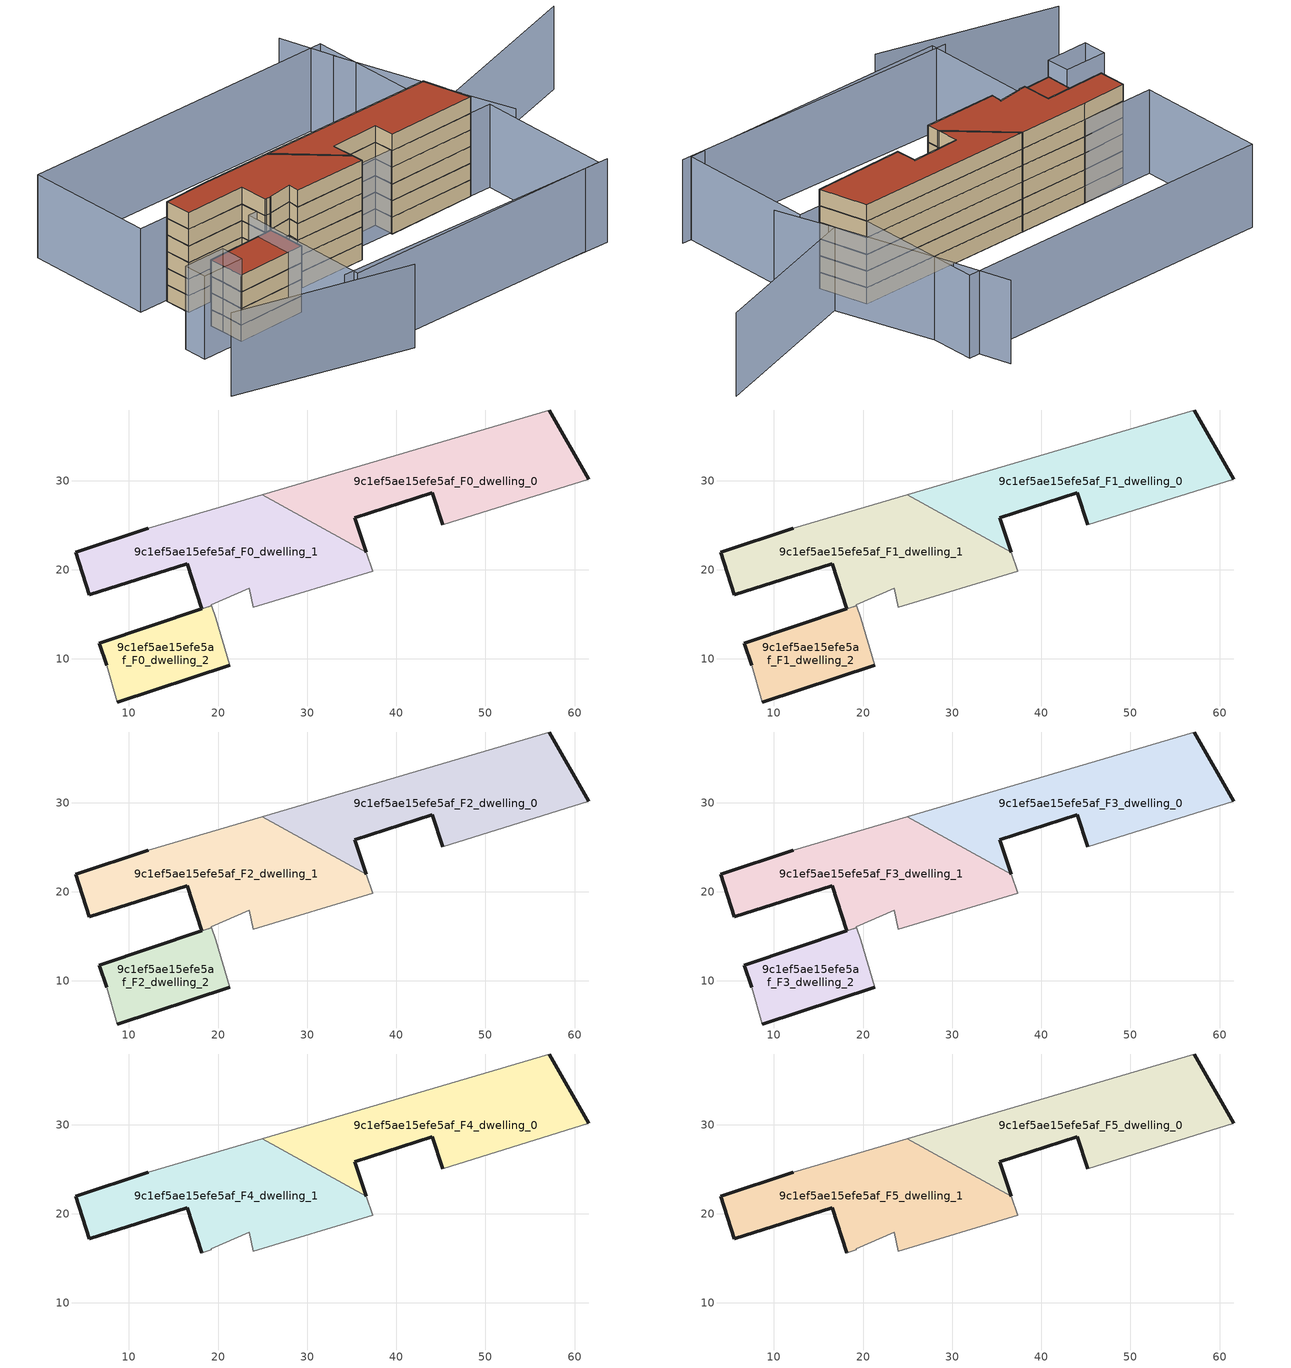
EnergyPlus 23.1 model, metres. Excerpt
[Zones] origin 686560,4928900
9c1ef5ae15efe5af_F0_dwelling_0
 floor ground (EU_floor_Construction): 61.59,30.16 57.15,37.94 24.95,28.45 36.64,21.95 35.35,25.85 44.03,28.67 45.23,25.04 z0
 wall outside (EU_wall_Construction): 45.23,25.04 44.03,28.67 35.35,25.85 36.64,21.95 / 57.15,37.94 61.59,30.16 z0:3
 wall to 9c1ef5ae15efe5af_F0_dwelling_1 (EU_wall_Construction): 36.64,21.95 24.95,28.45 z0:3
 wall adiabatic (EU_wall_Construction): 24.95,28.45 57.15,37.94 / 61.59,30.16 45.23,25.04 z0:3
9c1ef5ae15efe5af_F0_dwelling_1
 floor ground (EU_floor_Construction): 37.33,19.83 36.64,21.95 24.95,28.45 12.15,24.68 4.03,21.96 5.54,17.19 16.56,20.66 18.14,15.62 18.15,15.6 18.38,15.69 19.26,15.99 19.23,16.06 23.49,17.91 23.95,15.82 z0
 wall outside (EU_wall_Construction): 18.14,15.62 16.56,20.66 5.54,17.19 4.03,21.96 12.15,24.68 z0:3
 wall adiabatic (EU_wall_Construction): 12.15,24.68 24.95,28.45 / 36.64,21.95 37.33,19.83 23.95,15.82 23.49,17.91 19.23,16.06 19.26,15.99 18.38,15.69 / 18.15,15.6 18.14,15.62 z0:3
 wall to 9c1ef5ae15efe5af_F0_dwelling_2 (EU_wall_Construction): 18.38,15.69 18.15,15.6 z0:3
9c1ef5ae15efe5af_F0_dwelling_2
 floor ground (EU_floor_Construction): 21.31,9.27 19.74,14.65 19.29,15.92 19.26,15.99 18.38,15.69 18.15,15.6 18.15,15.61 18.14,15.61 6.67,11.78 7.52,9.28 8.67,5.17 z0
 wall outside (EU_wall_Construction): 7.52,9.28 6.67,11.78 18.14,15.61 / 21.31,9.27 8.67,5.17 z0:3
 wall adiabatic (EU_wall_Construction): 8.67,5.17 7.52,9.28 / 18.14,15.61 18.15,15.61 18.15,15.6 / 18.38,15.69 19.26,15.99 19.29,15.92 19.74,14.65 21.31,9.27 z0:3
9c1ef5ae15efe5af_F1_dwelling_0
 floor to 9c1ef5ae15efe5af_F0_dwelling_0 (EU_floor_Construction): 61.59,30.16 57.15,37.94 24.95,28.45 36.64,21.95 35.35,25.85 44.03,28.67 45.23,25.04 z3
 wall outside (EU_wall_Construction): 45.23,25.04 44.03,28.67 35.35,25.85 36.64,21.95 / 57.15,37.94 61.59,30.16 z3:6
 wall to 9c1ef5ae15efe5af_F1_dwelling_1 (EU_wall_Construction): 36.64,21.95 24.95,28.45 z3:6
 wall adiabatic (EU_wall_Construction): 24.95,28.45 57.15,37.94 / 61.59,30.16 45.23,25.04 z3:6
9c1ef5ae15efe5af_F1_dwelling_1
 floor to 9c1ef5ae15efe5af_F0_dwelling_1 (EU_floor_Construction): 37.33,19.83 36.64,21.95 24.95,28.45 12.15,24.68 4.03,21.96 5.54,17.19 16.56,20.66 18.14,15.62 18.15,15.6 18.38,15.69 19.26,15.99 19.23,16.06 23.49,17.91 23.95,15.82 z3
 wall outside (EU_wall_Construction): 18.14,15.62 16.56,20.66 5.54,17.19 4.03,21.96 12.15,24.68 z3:6
 wall adiabatic (EU_wall_Construction): 12.15,24.68 24.95,28.45 / 36.64,21.95 37.33,19.83 23.95,15.82 23.49,17.91 19.23,16.06 19.26,15.99 18.38,15.69 / 18.15,15.6 18.14,15.62 z3:6
 wall to 9c1ef5ae15efe5af_F1_dwelling_2 (EU_wall_Construction): 18.38,15.69 18.15,15.6 z3:6
9c1ef5ae15efe5af_F1_dwelling_2
 floor to 9c1ef5ae15efe5af_F0_dwelling_2 (EU_floor_Construction): 21.31,9.27 19.74,14.65 19.29,15.92 19.26,15.99 18.38,15.69 18.15,15.6 18.15,15.61 18.14,15.61 6.67,11.78 7.52,9.28 8.67,5.17 z3
 wall outside (EU_wall_Construction): 7.52,9.28 6.67,11.78 18.14,15.61 / 21.31,9.27 8.67,5.17 z3:6
 wall adiabatic (EU_wall_Construction): 8.67,5.17 7.52,9.28 / 18.14,15.61 18.15,15.61 18.15,15.6 / 18.38,15.69 19.26,15.99 19.29,15.92 19.74,14.65 21.31,9.27 z3:6
9c1ef5ae15efe5af_F2_dwelling_0
 floor to 9c1ef5ae15efe5af_F1_dwelling_0 (EU_floor_Construction): 61.59,30.16 57.15,37.94 24.95,28.45 36.64,21.95 35.35,25.85 44.03,28.67 45.23,25.04 z6
 wall outside (EU_wall_Construction): 45.23,25.04 44.03,28.67 35.35,25.85 36.64,21.95 / 57.15,37.94 61.59,30.16 z6:9
 wall to 9c1ef5ae15efe5af_F2_dwelling_1 (EU_wall_Construction): 36.64,21.95 24.95,28.45 z6:9
 wall adiabatic (EU_wall_Construction): 24.95,28.45 57.15,37.94 / 61.59,30.16 45.23,25.04 z6:9
9c1ef5ae15efe5af_F2_dwelling_1
 floor to 9c1ef5ae15efe5af_F1_dwelling_1 (EU_floor_Construction): 37.33,19.83 36.64,21.95 24.95,28.45 12.15,24.68 4.03,21.96 5.54,17.19 16.56,20.66 18.14,15.62 18.15,15.6 18.38,15.69 19.26,15.99 19.23,16.06 23.49,17.91 23.95,15.82 z6
 wall outside (EU_wall_Construction): 18.14,15.62 16.56,20.66 5.54,17.19 4.03,21.96 12.15,24.68 z6:9
 wall adiabatic (EU_wall_Construction): 12.15,24.68 24.95,28.45 / 36.64,21.95 37.33,19.83 23.95,15.82 23.49,17.91 19.23,16.06 19.26,15.99 18.38,15.69 / 18.15,15.6 18.14,15.62 z6:9
 wall to 9c1ef5ae15efe5af_F2_dwelling_2 (EU_wall_Construction): 18.38,15.69 18.15,15.6 z6:9
9c1ef5ae15efe5af_F2_dwelling_2
 floor to 9c1ef5ae15efe5af_F1_dwelling_2 (EU_floor_Construction): 21.31,9.27 19.74,14.65 19.29,15.92 19.26,15.99 18.38,15.69 18.15,15.6 18.15,15.61 18.14,15.61 6.67,11.78 7.52,9.28 8.67,5.17 z6
 wall outside (EU_wall_Construction): 7.52,9.28 6.67,11.78 18.14,15.61 / 21.31,9.27 8.67,5.17 z6:9
 wall adiabatic (EU_wall_Construction): 8.67,5.17 7.52,9.28 / 18.14,15.61 18.15,15.61 18.15,15.6 / 18.38,15.69 19.26,15.99 19.29,15.92 19.74,14.65 21.31,9.27 z6:9
9c1ef5ae15efe5af_F3_dwelling_0
 floor to 9c1ef5ae15efe5af_F2_dwelling_0 (EU_floor_Construction): 61.59,30.16 57.15,37.94 24.95,28.45 36.64,21.95 35.35,25.85 44.03,28.67 45.23,25.04 z9
 wall outside (EU_wall_Construction): 45.23,25.04 44.03,28.67 35.35,25.85 36.64,21.95 / 57.15,37.94 61.59,30.16 z9:12
 wall to 9c1ef5ae15efe5af_F3_dwelling_1 (EU_wall_Construction): 36.64,21.95 24.95,28.45 z9:12
 wall adiabatic (EU_wall_Construction): 24.95,28.45 57.15,37.94 / 61.59,30.16 45.23,25.04 z9:12
9c1ef5ae15efe5af_F3_dwelling_1
 floor to 9c1ef5ae15efe5af_F2_dwelling_1 (EU_floor_Construction): 37.33,19.83 36.64,21.95 24.95,28.45 12.15,24.68 4.03,21.96 5.54,17.19 16.56,20.66 18.14,15.62 18.15,15.6 18.38,15.69 19.26,15.99 19.23,16.06 23.49,17.91 23.95,15.82 z9
 wall outside (EU_wall_Construction): 18.14,15.62 16.56,20.66 5.54,17.19 4.03,21.96 12.15,24.68 z9:12
 wall adiabatic (EU_wall_Construction): 12.15,24.68 24.95,28.45 / 36.64,21.95 37.33,19.83 23.95,15.82 23.49,17.91 19.23,16.06 19.26,15.99 18.38,15.69 / 18.15,15.6 18.14,15.62 z9:12
 wall to 9c1ef5ae15efe5af_F3_dwelling_2 (EU_wall_Construction): 18.38,15.69 18.15,15.6 z9:12
9c1ef5ae15efe5af_F3_dwelling_2
 floor to 9c1ef5ae15efe5af_F2_dwelling_2 (EU_floor_Construction): 21.31,9.27 19.74,14.65 19.29,15.92 19.26,15.99 18.38,15.69 18.15,15.6 18.15,15.61 18.14,15.61 6.67,11.78 7.52,9.28 8.67,5.17 z9
 wall outside (EU_wall_Construction): 7.52,9.28 6.67,11.78 18.14,15.61 / 21.31,9.27 8.67,5.17 z9:12
 wall adiabatic (EU_wall_Construction): 8.67,5.17 7.52,9.28 / 18.14,15.61 18.15,15.61 18.15,15.6 / 18.38,15.69 19.26,15.99 19.29,15.92 19.74,14.65 21.31,9.27 z9:12
 roof outside (EU_roof_Construction): 19.29,15.92 19.74,14.65 21.31,9.27 8.67,5.17 7.52,9.28 6.67,11.78 18.14,15.61 18.15,15.61 18.15,15.6 18.38,15.69 19.26,15.99 z12
9c1ef5ae15efe5af_F4_dwelling_0
 floor to 9c1ef5ae15efe5af_F3_dwelling_0 (EU_floor_Construction): 61.59,30.16 57.15,37.94 24.95,28.45 36.64,21.95 35.35,25.85 44.03,28.67 45.23,25.04 z12
 wall outside (EU_wall_Construction): 45.23,25.04 44.03,28.67 35.35,25.85 36.64,21.95 / 57.15,37.94 61.59,30.16 z12:15
 wall to 9c1ef5ae15efe5af_F4_dwelling_1 (EU_wall_Construction): 36.64,21.95 24.95,28.45 z12:15
 wall adiabatic (EU_wall_Construction): 24.95,28.45 57.15,37.94 / 61.59,30.16 45.23,25.04 z12:15
9c1ef5ae15efe5af_F4_dwelling_1
 floor to 9c1ef5ae15efe5af_F3_dwelling_1 (EU_floor_Construction): 37.33,19.83 36.64,21.95 24.95,28.45 12.15,24.68 4.03,21.96 5.54,17.19 16.56,20.66 18.14,15.62 18.15,15.6 18.38,15.69 19.26,15.99 19.23,16.06 23.49,17.91 23.95,15.82 z12
 wall outside (EU_wall_Construction): 18.14,15.62 16.56,20.66 5.54,17.19 4.03,21.96 12.15,24.68 z12:15
 wall adiabatic (EU_wall_Construction): 12.15,24.68 24.95,28.45 / 36.64,21.95 37.33,19.83 23.95,15.82 23.49,17.91 19.23,16.06 19.26,15.99 18.38,15.69 18.15,15.6 18.14,15.62 z12:15
9c1ef5ae15efe5af_F5_dwelling_0
 floor to 9c1ef5ae15efe5af_F4_dwelling_0 (EU_floor_Construction): 61.59,30.16 57.15,37.94 24.95,28.45 36.64,21.95 35.35,25.85 44.03,28.67 45.23,25.04 z15
 wall outside (EU_wall_Construction): 45.23,25.04 44.03,28.67 35.35,25.85 36.64,21.95 / 57.15,37.94 61.59,30.16 z15:18
 wall to 9c1ef5ae15efe5af_F5_dwelling_1 (EU_wall_Construction): 36.64,21.95 24.95,28.45 z15:18
 wall adiabatic (EU_wall_Construction): 24.95,28.45 57.15,37.94 / 61.59,30.16 45.23,25.04 z15:18
 roof outside (EU_roof_Construction): 57.15,37.94 61.59,30.16 45.23,25.04 44.03,28.67 35.35,25.85 36.64,21.95 24.95,28.45 z18
9c1ef5ae15efe5af_F5_dwelling_1
 floor to 9c1ef5ae15efe5af_F4_dwelling_1 (EU_floor_Construction): 37.33,19.83 36.64,21.95 24.95,28.45 12.15,24.68 4.03,21.96 5.54,17.19 16.56,20.66 18.14,15.62 18.15,15.6 18.38,15.69 19.26,15.99 19.23,16.06 23.49,17.91 23.95,15.82 z15
 wall outside (EU_wall_Construction): 18.14,15.62 16.56,20.66 5.54,17.19 4.03,21.96 12.15,24.68 z15:18
 wall adiabatic (EU_wall_Construction): 12.15,24.68 24.95,28.45 / 36.64,21.95 37.33,19.83 23.95,15.82 23.49,17.91 19.23,16.06 19.26,15.99 18.38,15.69 18.15,15.6 18.14,15.62 z15:18
 roof outside (EU_roof_Construction): 36.64,21.95 37.33,19.83 23.95,15.82 23.49,17.91 19.23,16.06 19.26,15.99 18.38,15.69 18.15,15.6 18.14,15.62 16.56,20.66 5.54,17.19 4.03,21.96 12.15,24.68 24.95,28.45 z18
shading: -0.45,-9.4 32.14,-8.65 / 20.87,-6.62 74.12,7.57 / 68.53,28.22 62.49,37.37 / 62.49,37.37 88.55,54.6 / 63.15,36.36 50.64,56.17 / 50.93,55.78 45.52,64.84 / 8.73,5.19 1.06,2.91 / 1.06,2.91 -0.15,7 / -0.15,7 7.51,9.28 / 7.51,9.28 8.73,5.19 / 22.93,-7.09 15.98,17 / 15.98,17 65.55,31.3 / 65.55,31.3 72.5,7.2 / 72.5,7.2 22.93,-7.09 / -7.77,43.32 50.52,60.48 / 50.52,60.48 57.16,37.93 / 57.16,37.93 -1.14,20.77 / -1.14,20.77 -7.77,43.32 z0:15
[Building]
EU S2 Campaign: North Axis=0; Terrain=City; Solar Distribution=FullExterior
[Site:Location]
Bologna: Latitude=44.5; Longitude=11.25; Time Zone=1; Elevation=37
[SizingPeriod:WeatherFileDays]
AnnualSizingPeriod: Begin Month=1; Begin Day of Month=1; End Month=12; End Day of Month=31; Day of Week for Start Day=Monday; Use Weather File Daylight Saving Period=No; Use Weather File Rain and Snow Indicators=No
[MATERIAL]
EU_InternalMass_Material: Roughness=MediumRough; Thickness=0.1; Conductivity=1; Density=1800; Specific Heat=900; Thermal Absorptance=0.9; Solar Absorptance=0.7; Visible Absorptance=0.7
[MATERIAL:NOMASS] Roughness=MediumRough; Thermal Absorptance=0.9; Solar Absorptance=0.7; Visible Absorptance=0.7
Name | Thermal Resistance
EU_wall_NoMass | 0.905828
EU_roof_NoMass | 0.37593
EU_floor_NoMass | 0.67114
[CONSTRUCTION]
EU_wall_Construction: EU_wall_NoMass
EU_roof_Construction: EU_roof_NoMass
EU_floor_Construction: EU_floor_NoMass
EU_InternalMass_Construction: EU_InternalMass_Material
[ZONE] Type=1; Multiplier=1; Ceiling Height=autocalculate; Floor Area=autocalculate; Part of Total Floor Area=Yes
Name | Volume
9c1ef5ae15efe5af_F0_dwelling_0; 9c1ef5ae15efe5af_F1_dwelling_0; 9c1ef5ae15efe5af_F2_dwelling_0; 9c1ef5ae15efe5af_F3_dwelling_0; 9c1ef5ae15efe5af_F4_dwelling_0; 9c1ef5ae15efe5af_F5_dwelling_0 | 708.026
9c1ef5ae15efe5af_F0_dwelling_1; 9c1ef5ae15efe5af_F1_dwelling_1; 9c1ef5ae15efe5af_F2_dwelling_1; 9c1ef5ae15efe5af_F3_dwelling_1; 9c1ef5ae15efe5af_F4_dwelling_1; 9c1ef5ae15efe5af_F5_dwelling_1 | 707.507
9c1ef5ae15efe5af_F0_dwelling_2; 9c1ef5ae15efe5af_F1_dwelling_2; 9c1ef5ae15efe5af_F2_dwelling_2; 9c1ef5ae15efe5af_F3_dwelling_2 | 277.331
[INTERNALMASS] Construction=EU_InternalMass_Construction
Name | Zone or ZoneList | Surface Area
9c1ef5ae15efe5af_F0_dwelling_0_EU_InternalMass | 9c1ef5ae15efe5af_F0_dwelling_0 | 236.009
9c1ef5ae15efe5af_F0_dwelling_1_EU_InternalMass | 9c1ef5ae15efe5af_F0_dwelling_1 | 235.836
9c1ef5ae15efe5af_F0_dwelling_2_EU_InternalMass | 9c1ef5ae15efe5af_F0_dwelling_2 | 92.4458
9c1ef5ae15efe5af_F1_dwelling_0_EU_InternalMass | 9c1ef5ae15efe5af_F1_dwelling_0 | 236.009
9c1ef5ae15efe5af_F1_dwelling_1_EU_InternalMass | 9c1ef5ae15efe5af_F1_dwelling_1 | 235.836
9c1ef5ae15efe5af_F1_dwelling_2_EU_InternalMass | 9c1ef5ae15efe5af_F1_dwelling_2 | 92.4458
9c1ef5ae15efe5af_F2_dwelling_0_EU_InternalMass | 9c1ef5ae15efe5af_F2_dwelling_0 | 236.009
9c1ef5ae15efe5af_F2_dwelling_1_EU_InternalMass | 9c1ef5ae15efe5af_F2_dwelling_1 | 235.836
9c1ef5ae15efe5af_F2_dwelling_2_EU_InternalMass | 9c1ef5ae15efe5af_F2_dwelling_2 | 92.4458
9c1ef5ae15efe5af_F3_dwelling_0_EU_InternalMass | 9c1ef5ae15efe5af_F3_dwelling_0 | 236.009
9c1ef5ae15efe5af_F3_dwelling_1_EU_InternalMass | 9c1ef5ae15efe5af_F3_dwelling_1 | 235.836
9c1ef5ae15efe5af_F3_dwelling_2_EU_InternalMass | 9c1ef5ae15efe5af_F3_dwelling_2 | 92.4458
9c1ef5ae15efe5af_F4_dwelling_0_EU_InternalMass | 9c1ef5ae15efe5af_F4_dwelling_0 | 92.4495
9c1ef5ae15efe5af_F4_dwelling_1_EU_InternalMass | 9c1ef5ae15efe5af_F4_dwelling_1 | 471.844
9c1ef5ae15efe5af_F5_dwelling_0_EU_InternalMass | 9c1ef5ae15efe5af_F5_dwelling_0 | 92.4495
9c1ef5ae15efe5af_F5_dwelling_1_EU_InternalMass | 9c1ef5ae15efe5af_F5_dwelling_1 | 471.844
[OTHEREQUIPMENT] Fuel Type=Electricity; Design Level Calculation Method=Watts/Area; Power per Zone Floor Area=1; Fraction Latent=0; Fraction Radiant=0; Fraction Lost=0; Carbon Dioxide Generation Rate=0; EndUse Subcategory=EU_Step8_InternalGains
Name | Zone or ZoneList or Space or SpaceList | Schedule
EU_Step8_InternalGain_9c1ef5ae15efe5af_F0_dwelling_0_f000 | 9c1ef5ae15efe5af_F0_dwelling_0 | EU_Step8_GainSchedule_9c1ef5ae15efe5af_F0_dwelling_0_f000
EU_Step8_InternalGain_9c1ef5ae15efe5af_F0_dwelling_1_f000 | 9c1ef5ae15efe5af_F0_dwelling_1 | EU_Step8_GainSchedule_9c1ef5ae15efe5af_F0_dwelling_1_f000
EU_Step8_InternalGain_9c1ef5ae15efe5af_F0_dwelling_2_f000 | 9c1ef5ae15efe5af_F0_dwelling_2 | EU_Step8_GainSchedule_9c1ef5ae15efe5af_F0_dwelling_2_f000
EU_Step8_InternalGain_9c1ef5ae15efe5af_F1_dwelling_0_f000 | 9c1ef5ae15efe5af_F1_dwelling_0 | EU_Step8_GainSchedule_9c1ef5ae15efe5af_F1_dwelling_0_f000
EU_Step8_InternalGain_9c1ef5ae15efe5af_F1_dwelling_1_f000 | 9c1ef5ae15efe5af_F1_dwelling_1 | EU_Step8_GainSchedule_9c1ef5ae15efe5af_F1_dwelling_1_f000
EU_Step8_InternalGain_9c1ef5ae15efe5af_F1_dwelling_2_f000 | 9c1ef5ae15efe5af_F1_dwelling_2 | EU_Step8_GainSchedule_9c1ef5ae15efe5af_F1_dwelling_2_f000
EU_Step8_InternalGain_9c1ef5ae15efe5af_F2_dwelling_0_f000 | 9c1ef5ae15efe5af_F2_dwelling_0 | EU_Step8_GainSchedule_9c1ef5ae15efe5af_F2_dwelling_0_f000
EU_Step8_InternalGain_9c1ef5ae15efe5af_F2_dwelling_1_f000 | 9c1ef5ae15efe5af_F2_dwelling_1 | EU_Step8_GainSchedule_9c1ef5ae15efe5af_F2_dwelling_1_f000
EU_Step8_InternalGain_9c1ef5ae15efe5af_F2_dwelling_2_f000 | 9c1ef5ae15efe5af_F2_dwelling_2 | EU_Step8_GainSchedule_9c1ef5ae15efe5af_F2_dwelling_2_f000
EU_Step8_InternalGain_9c1ef5ae15efe5af_F3_dwelling_0_f000 | 9c1ef5ae15efe5af_F3_dwelling_0 | EU_Step8_GainSchedule_9c1ef5ae15efe5af_F3_dwelling_0_f000
EU_Step8_InternalGain_9c1ef5ae15efe5af_F3_dwelling_1_f000 | 9c1ef5ae15efe5af_F3_dwelling_1 | EU_Step8_GainSchedule_9c1ef5ae15efe5af_F3_dwelling_1_f000
EU_Step8_InternalGain_9c1ef5ae15efe5af_F3_dwelling_2_f000 | 9c1ef5ae15efe5af_F3_dwelling_2 | EU_Step8_GainSchedule_9c1ef5ae15efe5af_F3_dwelling_2_f000
EU_Step8_InternalGain_9c1ef5ae15efe5af_F4_dwelling_0_f000 | 9c1ef5ae15efe5af_F4_dwelling_0 | EU_Step8_GainSchedule_9c1ef5ae15efe5af_F4_dwelling_0_f000
EU_Step8_InternalGain_9c1ef5ae15efe5af_F4_dwelling_1_f000 | 9c1ef5ae15efe5af_F4_dwelling_1 | EU_Step8_GainSchedule_9c1ef5ae15efe5af_F4_dwelling_1_f000
EU_Step8_InternalGain_9c1ef5ae15efe5af_F5_dwelling_0_f000 | 9c1ef5ae15efe5af_F5_dwelling_0 | EU_Step8_GainSchedule_9c1ef5ae15efe5af_F5_dwelling_0_f000
EU_Step8_InternalGain_9c1ef5ae15efe5af_F5_dwelling_1_f000 | 9c1ef5ae15efe5af_F5_dwelling_1 | EU_Step8_GainSchedule_9c1ef5ae15efe5af_F5_dwelling_1_f000
[ZONEVENTILATION:DESIGNFLOWRATE] Schedule=EU_AlwaysOn; Design Flow Rate Calculation Method=AirChanges/Hour; Air Changes per Hour=0.73129; Ventilation Type=Natural; Fan Pressure Rise=0; Fan Total Efficiency=1; Constant Term Coefficient=1; Temperature Term Coefficient=0; Velocity Term Coefficient=0; Velocity Squared Term Coefficient=0; Minimum Indoor Temperature=-100; Maximum Indoor Temperature=100; Delta Temperature=-100; Minimum Outdoor Temperature=-100; Maximum Outdoor Temperature=100; Maximum Wind Speed=40
Name | Zone or ZoneList or Space or SpaceList
EU_ConstantAir_9c1ef5ae15efe5af_F0_dwelling_0 | 9c1ef5ae15efe5af_F0_dwelling_0
EU_ConstantAir_9c1ef5ae15efe5af_F0_dwelling_1 | 9c1ef5ae15efe5af_F0_dwelling_1
EU_ConstantAir_9c1ef5ae15efe5af_F0_dwelling_2 | 9c1ef5ae15efe5af_F0_dwelling_2
EU_ConstantAir_9c1ef5ae15efe5af_F1_dwelling_0 | 9c1ef5ae15efe5af_F1_dwelling_0
EU_ConstantAir_9c1ef5ae15efe5af_F1_dwelling_1 | 9c1ef5ae15efe5af_F1_dwelling_1
EU_ConstantAir_9c1ef5ae15efe5af_F1_dwelling_2 | 9c1ef5ae15efe5af_F1_dwelling_2
EU_ConstantAir_9c1ef5ae15efe5af_F2_dwelling_0 | 9c1ef5ae15efe5af_F2_dwelling_0
EU_ConstantAir_9c1ef5ae15efe5af_F2_dwelling_1 | 9c1ef5ae15efe5af_F2_dwelling_1
EU_ConstantAir_9c1ef5ae15efe5af_F2_dwelling_2 | 9c1ef5ae15efe5af_F2_dwelling_2
EU_ConstantAir_9c1ef5ae15efe5af_F3_dwelling_0 | 9c1ef5ae15efe5af_F3_dwelling_0
EU_ConstantAir_9c1ef5ae15efe5af_F3_dwelling_1 | 9c1ef5ae15efe5af_F3_dwelling_1
EU_ConstantAir_9c1ef5ae15efe5af_F3_dwelling_2 | 9c1ef5ae15efe5af_F3_dwelling_2
EU_ConstantAir_9c1ef5ae15efe5af_F4_dwelling_0 | 9c1ef5ae15efe5af_F4_dwelling_0
EU_ConstantAir_9c1ef5ae15efe5af_F4_dwelling_1 | 9c1ef5ae15efe5af_F4_dwelling_1
EU_ConstantAir_9c1ef5ae15efe5af_F5_dwelling_0 | 9c1ef5ae15efe5af_F5_dwelling_0
EU_ConstantAir_9c1ef5ae15efe5af_F5_dwelling_1 | 9c1ef5ae15efe5af_F5_dwelling_1
[SIZING:ZONE] Zone Cooling Design Supply Air Temperature Input Method=SupplyAirTemperature; Zone Cooling Design Supply Air Temperature=13; Zone Heating Design Supply Air Temperature Input Method=SupplyAirTemperature; Zone Heating Design Supply Air Temperature=50; Zone Cooling Design Supply Air Humidity Ratio=0.008; Zone Heating Design Supply Air Humidity Ratio=0.008; Cooling Design Air Flow Method=DesignDay; Cooling Design Air Flow Rate=0; Cooling Minimum Air Flow per Zone Floor Area=0.000762; Cooling Minimum Air Flow=0; Cooling Minimum Air Flow Fraction=0.2; Heating Design Air Flow Method=DesignDay; Heating Design Air Flow Rate=0; Heating Maximum Air Flow per Zone Floor Area=0.002032; Heating Maximum Air Flow=0.141576; Heating Maximum Air Flow Fraction=0.3; Account for Dedicated Outdoor Air System=No; Dedicated Outdoor Air System Control Strategy=NeutralSupplyAir; Dedicated Outdoor Air Low Setpoint Temperature for Design=autosize; Dedicated Outdoor Air High Setpoint Temperature for Design=autosize; Zone Load Sizing Method=Sensible Load Only No Latent Load; Zone Latent Cooling Design Supply Air Humidity Ratio Input Method=HumidityRatioDifference; Zone Cooling Design Supply Air Humidity Ratio Difference=0.005; Zone Latent Heating Design Supply Air Humidity Ratio Input Method=HumidityRatioDifference; Zone Humidification Design Supply Air Humidity Ratio Difference=0.005
9c1ef5ae15efe5af_F0_dwelling_0; 9c1ef5ae15efe5af_F0_dwelling_1; 9c1ef5ae15efe5af_F0_dwelling_2; 9c1ef5ae15efe5af_F1_dwelling_0; 9c1ef5ae15efe5af_F1_dwelling_1; 9c1ef5ae15efe5af_F1_dwelling_2; 9c1ef5ae15efe5af_F2_dwelling_0; 9c1ef5ae15efe5af_F2_dwelling_1; 9c1ef5ae15efe5af_F2_dwelling_2; 9c1ef5ae15efe5af_F3_dwelling_0; 9c1ef5ae15efe5af_F3_dwelling_1; 9c1ef5ae15efe5af_F3_dwelling_2; 9c1ef5ae15efe5af_F4_dwelling_0; 9c1ef5ae15efe5af_F4_dwelling_1; 9c1ef5ae15efe5af_F5_dwelling_0; 9c1ef5ae15efe5af_F5_dwelling_1
[ThermostatSetpoint:DualSetpoint] Heating Setpoint Temperature Schedule=HVACTemplate-Always 20; Cooling Setpoint Temperature Schedule=HVACTemplate-Always 50
EU_HeatOnly_9c1ef5ae15efe5af_F0_dwelling_0 Dual SP Control; EU_HeatOnly_9c1ef5ae15efe5af_F0_dwelling_1 Dual SP Control; EU_HeatOnly_9c1ef5ae15efe5af_F0_dwelling_2 Dual SP Control; EU_HeatOnly_9c1ef5ae15efe5af_F1_dwelling_0 Dual SP Control; EU_HeatOnly_9c1ef5ae15efe5af_F1_dwelling_1 Dual SP Control; EU_HeatOnly_9c1ef5ae15efe5af_F1_dwelling_2 Dual SP Control; EU_HeatOnly_9c1ef5ae15efe5af_F2_dwelling_0 Dual SP Control; EU_HeatOnly_9c1ef5ae15efe5af_F2_dwelling_1 Dual SP Control; EU_HeatOnly_9c1ef5ae15efe5af_F2_dwelling_2 Dual SP Control; EU_HeatOnly_9c1ef5ae15efe5af_F3_dwelling_0 Dual SP Control; EU_HeatOnly_9c1ef5ae15efe5af_F3_dwelling_1 Dual SP Control; EU_HeatOnly_9c1ef5ae15efe5af_F3_dwelling_2 Dual SP Control; EU_HeatOnly_9c1ef5ae15efe5af_F4_dwelling_0 Dual SP Control; EU_HeatOnly_9c1ef5ae15efe5af_F4_dwelling_1 Dual SP Control; EU_HeatOnly_9c1ef5ae15efe5af_F5_dwelling_0 Dual SP Control; EU_HeatOnly_9c1ef5ae15efe5af_F5_dwelling_1 Dual SP Control
[ZoneControl:Thermostat] Control Type Schedule=HVACTemplate-Always 4
Name | Zone or ZoneList | Control
9c1ef5ae15efe5af_F0_dwelling_0 Thermostat | 9c1ef5ae15efe5af_F0_dwelling_0 | EU_HeatOnly_9c1ef5ae15efe5af_F0_dwelling_0 Dual SP Control
9c1ef5ae15efe5af_F0_dwelling_1 Thermostat | 9c1ef5ae15efe5af_F0_dwelling_1 | EU_HeatOnly_9c1ef5ae15efe5af_F0_dwelling_1 Dual SP Control
9c1ef5ae15efe5af_F0_dwelling_2 Thermostat | 9c1ef5ae15efe5af_F0_dwelling_2 | EU_HeatOnly_9c1ef5ae15efe5af_F0_dwelling_2 Dual SP Control
9c1ef5ae15efe5af_F1_dwelling_0 Thermostat | 9c1ef5ae15efe5af_F1_dwelling_0 | EU_HeatOnly_9c1ef5ae15efe5af_F1_dwelling_0 Dual SP Control
9c1ef5ae15efe5af_F1_dwelling_1 Thermostat | 9c1ef5ae15efe5af_F1_dwelling_1 | EU_HeatOnly_9c1ef5ae15efe5af_F1_dwelling_1 Dual SP Control
9c1ef5ae15efe5af_F1_dwelling_2 Thermostat | 9c1ef5ae15efe5af_F1_dwelling_2 | EU_HeatOnly_9c1ef5ae15efe5af_F1_dwelling_2 Dual SP Control
9c1ef5ae15efe5af_F2_dwelling_0 Thermostat | 9c1ef5ae15efe5af_F2_dwelling_0 | EU_HeatOnly_9c1ef5ae15efe5af_F2_dwelling_0 Dual SP Control
9c1ef5ae15efe5af_F2_dwelling_1 Thermostat | 9c1ef5ae15efe5af_F2_dwelling_1 | EU_HeatOnly_9c1ef5ae15efe5af_F2_dwelling_1 Dual SP Control
9c1ef5ae15efe5af_F2_dwelling_2 Thermostat | 9c1ef5ae15efe5af_F2_dwelling_2 | EU_HeatOnly_9c1ef5ae15efe5af_F2_dwelling_2 Dual SP Control
9c1ef5ae15efe5af_F3_dwelling_0 Thermostat | 9c1ef5ae15efe5af_F3_dwelling_0 | EU_HeatOnly_9c1ef5ae15efe5af_F3_dwelling_0 Dual SP Control
9c1ef5ae15efe5af_F3_dwelling_1 Thermostat | 9c1ef5ae15efe5af_F3_dwelling_1 | EU_HeatOnly_9c1ef5ae15efe5af_F3_dwelling_1 Dual SP Control
9c1ef5ae15efe5af_F3_dwelling_2 Thermostat | 9c1ef5ae15efe5af_F3_dwelling_2 | EU_HeatOnly_9c1ef5ae15efe5af_F3_dwelling_2 Dual SP Control
9c1ef5ae15efe5af_F4_dwelling_0 Thermostat | 9c1ef5ae15efe5af_F4_dwelling_0 | EU_HeatOnly_9c1ef5ae15efe5af_F4_dwelling_0 Dual SP Control
9c1ef5ae15efe5af_F4_dwelling_1 Thermostat | 9c1ef5ae15efe5af_F4_dwelling_1 | EU_HeatOnly_9c1ef5ae15efe5af_F4_dwelling_1 Dual SP Control
9c1ef5ae15efe5af_F5_dwelling_0 Thermostat | 9c1ef5ae15efe5af_F5_dwelling_0 | EU_HeatOnly_9c1ef5ae15efe5af_F5_dwelling_0 Dual SP Control
9c1ef5ae15efe5af_F5_dwelling_1 Thermostat | 9c1ef5ae15efe5af_F5_dwelling_1 | EU_HeatOnly_9c1ef5ae15efe5af_F5_dwelling_1 Dual SP Control
[Zone equipment]
9c1ef5ae15efe5af_F0_dwelling_0: 9c1ef5ae15efe5af_F0_dwelling_0 Ideal Loads Air System
9c1ef5ae15efe5af_F0_dwelling_1: 9c1ef5ae15efe5af_F0_dwelling_1 Ideal Loads Air System
9c1ef5ae15efe5af_F0_dwelling_2: 9c1ef5ae15efe5af_F0_dwelling_2 Ideal Loads Air System
9c1ef5ae15efe5af_F1_dwelling_0: 9c1ef5ae15efe5af_F1_dwelling_0 Ideal Loads Air System
9c1ef5ae15efe5af_F1_dwelling_1: 9c1ef5ae15efe5af_F1_dwelling_1 Ideal Loads Air System
9c1ef5ae15efe5af_F1_dwelling_2: 9c1ef5ae15efe5af_F1_dwelling_2 Ideal Loads Air System
9c1ef5ae15efe5af_F2_dwelling_0: 9c1ef5ae15efe5af_F2_dwelling_0 Ideal Loads Air System
9c1ef5ae15efe5af_F2_dwelling_1: 9c1ef5ae15efe5af_F2_dwelling_1 Ideal Loads Air System
9c1ef5ae15efe5af_F2_dwelling_2: 9c1ef5ae15efe5af_F2_dwelling_2 Ideal Loads Air System
9c1ef5ae15efe5af_F3_dwelling_0: 9c1ef5ae15efe5af_F3_dwelling_0 Ideal Loads Air System
9c1ef5ae15efe5af_F3_dwelling_1: 9c1ef5ae15efe5af_F3_dwelling_1 Ideal Loads Air System
9c1ef5ae15efe5af_F3_dwelling_2: 9c1ef5ae15efe5af_F3_dwelling_2 Ideal Loads Air System
9c1ef5ae15efe5af_F4_dwelling_0: 9c1ef5ae15efe5af_F4_dwelling_0 Ideal Loads Air System
9c1ef5ae15efe5af_F4_dwelling_1: 9c1ef5ae15efe5af_F4_dwelling_1 Ideal Loads Air System
9c1ef5ae15efe5af_F5_dwelling_0: 9c1ef5ae15efe5af_F5_dwelling_0 Ideal Loads Air System
9c1ef5ae15efe5af_F5_dwelling_1: 9c1ef5ae15efe5af_F5_dwelling_1 Ideal Loads Air System
[ZoneHVAC:IdealLoadsAirSystem] Availability Schedule=EU_AlwaysOn; Maximum Heating Supply Air Temperature [C]=50; Minimum Cooling Supply Air Temperature [C]=13; Maximum Heating Supply Air Humidity Ratio [kg-H20/kg-air]=0.0156; Minimum Cooling Supply Air Humidity Ratio [kg-H20/kg-air]=0.0077; Heating Limit=NoLimit; Cooling Limit=NoLimit; Heating Availability Schedule=EU_AlwaysOn; Cooling Availability Schedule=EU_CoolingOff; Dehumidification Control Type=ConstantSensibleHeatRatio; Cooling Sensible Heat Ratio=0.7; Humidification Control Type=None; Demand Controlled Ventilation Type=None; Outdoor Air Economizer Type=NoEconomizer; Heat Recovery Type=None; Sensible Heat Recovery Effectiveness=0.7; Latent Heat Recovery Effectiveness=0.65
9c1ef5ae15efe5af_F0_dwelling_0 Ideal Loads Air System; 9c1ef5ae15efe5af_F0_dwelling_1 Ideal Loads Air System; 9c1ef5ae15efe5af_F0_dwelling_2 Ideal Loads Air System; 9c1ef5ae15efe5af_F1_dwelling_0 Ideal Loads Air System; 9c1ef5ae15efe5af_F1_dwelling_1 Ideal Loads Air System; 9c1ef5ae15efe5af_F1_dwelling_2 Ideal Loads Air System; 9c1ef5ae15efe5af_F2_dwelling_0 Ideal Loads Air System; 9c1ef5ae15efe5af_F2_dwelling_1 Ideal Loads Air System; 9c1ef5ae15efe5af_F2_dwelling_2 Ideal Loads Air System; 9c1ef5ae15efe5af_F3_dwelling_0 Ideal Loads Air System; 9c1ef5ae15efe5af_F3_dwelling_1 Ideal Loads Air System; 9c1ef5ae15efe5af_F3_dwelling_2 Ideal Loads Air System; 9c1ef5ae15efe5af_F4_dwelling_0 Ideal Loads Air System; 9c1ef5ae15efe5af_F4_dwelling_1 Ideal Loads Air System; 9c1ef5ae15efe5af_F5_dwelling_0 Ideal Loads Air System; 9c1ef5ae15efe5af_F5_dwelling_1 Ideal Loads Air System
[SCHEDULE:CONSTANT]
Name | Hourly Value
EU_AlwaysOn | 1
EU_CoolingOff | 0
[SCHEDULE:FILE] Column Number=1; Rows to Skip at Top=0; Number of Hours of Data=8760; Column Separator=Comma; Interpolate to Timestep=No; Minutes per Item=60; Adjust Schedule for Daylight Savings=Yes
Name | File
EU_Step8_GainSchedule_9c1ef5ae15efe5af_F0_dwelling_0_f000 | ../../schedules/9c1ef5ae15efe5af/9c1ef5ae15efe5af_F0_dwelling_0_f000_gain.csv
EU_Step8_GainSchedule_9c1ef5ae15efe5af_F0_dwelling_1_f000 | ../../schedules/9c1ef5ae15efe5af/9c1ef5ae15efe5af_F0_dwelling_1_f000_gain.csv
EU_Step8_GainSchedule_9c1ef5ae15efe5af_F0_dwelling_2_f000 | ../../schedules/9c1ef5ae15efe5af/9c1ef5ae15efe5af_F0_dwelling_2_f000_gain.csv
EU_Step8_GainSchedule_9c1ef5ae15efe5af_F1_dwelling_0_f000 | ../../schedules/9c1ef5ae15efe5af/9c1ef5ae15efe5af_F1_dwelling_0_f000_gain.csv
EU_Step8_GainSchedule_9c1ef5ae15efe5af_F1_dwelling_1_f000 | ../../schedules/9c1ef5ae15efe5af/9c1ef5ae15efe5af_F1_dwelling_1_f000_gain.csv
EU_Step8_GainSchedule_9c1ef5ae15efe5af_F1_dwelling_2_f000 | ../../schedules/9c1ef5ae15efe5af/9c1ef5ae15efe5af_F1_dwelling_2_f000_gain.csv
EU_Step8_GainSchedule_9c1ef5ae15efe5af_F2_dwelling_0_f000 | ../../schedules/9c1ef5ae15efe5af/9c1ef5ae15efe5af_F2_dwelling_0_f000_gain.csv
EU_Step8_GainSchedule_9c1ef5ae15efe5af_F2_dwelling_1_f000 | ../../schedules/9c1ef5ae15efe5af/9c1ef5ae15efe5af_F2_dwelling_1_f000_gain.csv
EU_Step8_GainSchedule_9c1ef5ae15efe5af_F2_dwelling_2_f000 | ../../schedules/9c1ef5ae15efe5af/9c1ef5ae15efe5af_F2_dwelling_2_f000_gain.csv
EU_Step8_GainSchedule_9c1ef5ae15efe5af_F3_dwelling_0_f000 | ../../schedules/9c1ef5ae15efe5af/9c1ef5ae15efe5af_F3_dwelling_0_f000_gain.csv
EU_Step8_GainSchedule_9c1ef5ae15efe5af_F3_dwelling_1_f000 | ../../schedules/9c1ef5ae15efe5af/9c1ef5ae15efe5af_F3_dwelling_1_f000_gain.csv
EU_Step8_GainSchedule_9c1ef5ae15efe5af_F3_dwelling_2_f000 | ../../schedules/9c1ef5ae15efe5af/9c1ef5ae15efe5af_F3_dwelling_2_f000_gain.csv
EU_Step8_GainSchedule_9c1ef5ae15efe5af_F4_dwelling_0_f000 | ../../schedules/9c1ef5ae15efe5af/9c1ef5ae15efe5af_F4_dwelling_0_f000_gain.csv
EU_Step8_GainSchedule_9c1ef5ae15efe5af_F4_dwelling_1_f000 | ../../schedules/9c1ef5ae15efe5af/9c1ef5ae15efe5af_F4_dwelling_1_f000_gain.csv
EU_Step8_GainSchedule_9c1ef5ae15efe5af_F5_dwelling_0_f000 | ../../schedules/9c1ef5ae15efe5af/9c1ef5ae15efe5af_F5_dwelling_0_f000_gain.csv
EU_Step8_GainSchedule_9c1ef5ae15efe5af_F5_dwelling_1_f000 | ../../schedules/9c1ef5ae15efe5af/9c1ef5ae15efe5af_F5_dwelling_1_f000_gain.csv
[Schedule:Compact]
HVACTemplate-Always 20: Through: 12/31, For: AllDays, Until: 24:00, 20
HVACTemplate-Always 50: Through: 12/31, For: AllDays, Until: 24:00, 50
HVACTemplate-Always 4: Through: 12/31, For: AllDays, Until: 24:00, 4
